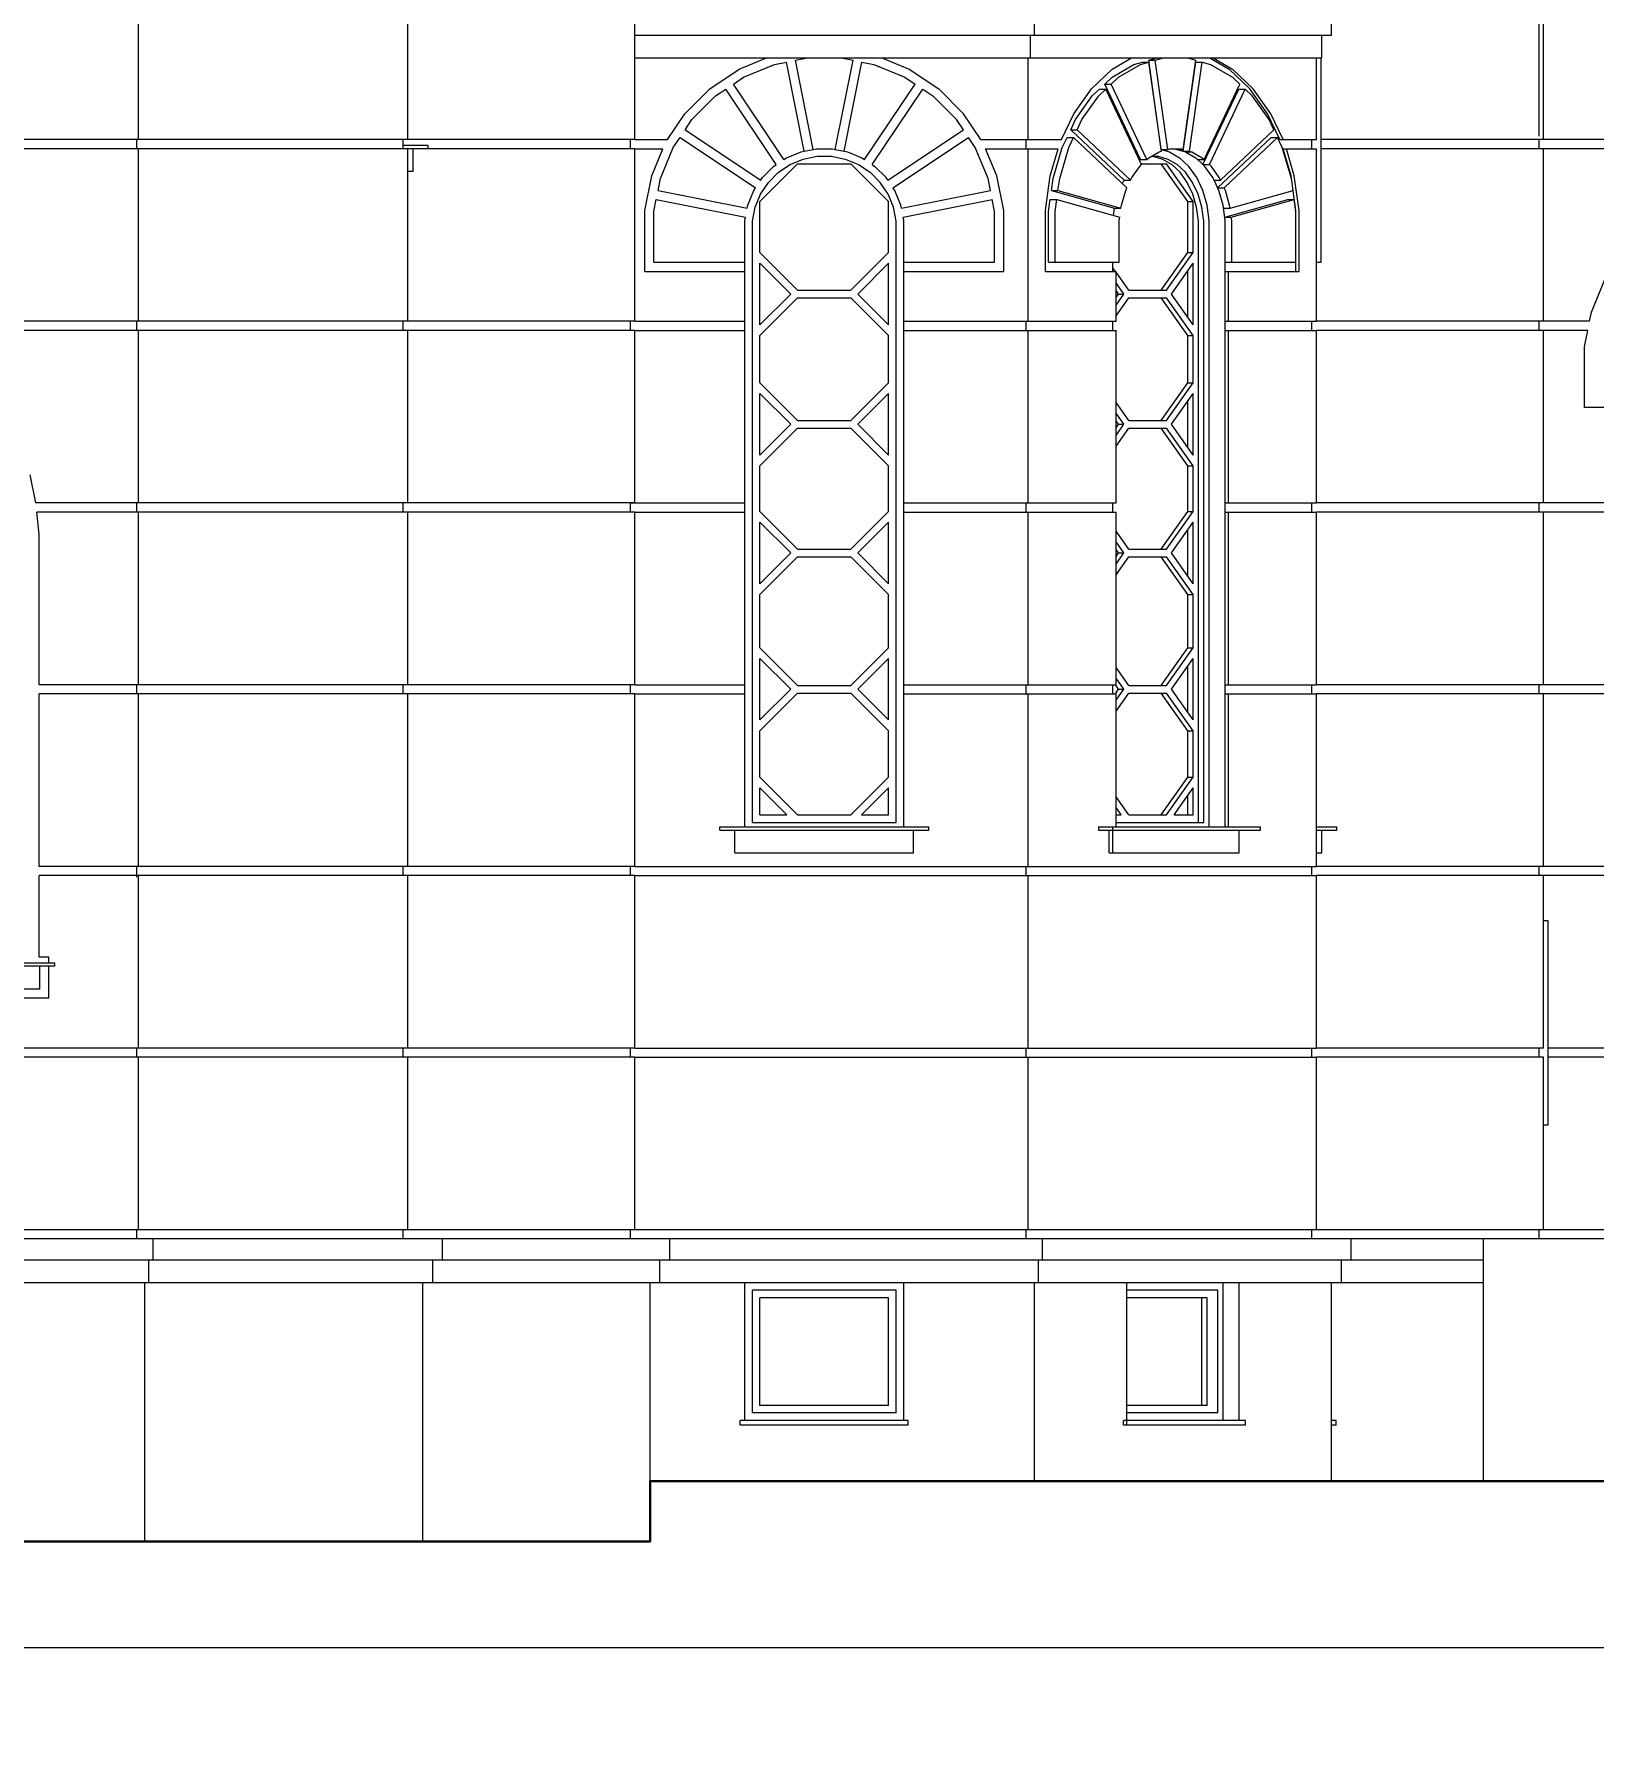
# Model space of a CAD drawing. Header units: millimetres. Extents: x -4890 to 184123, y 36 to 148549.
# Drawn here: x 91494 to 101790, y 104319 to 115674 of the extents above; entities that cross this region are included whole.
import ezdxf

# ---------------------------------------------------------------- set-up
doc = ezdxf.new("R2010")
doc.units = ezdxf.units.MM
for name, color, linetype, lineweight in [('Dimension', 4, 'Continuous', 5), ('Wall_General', 5, 'Continuous', 30), ('Wall_Satelit', 253, 'Continuous', 5)]:
    doc.layers.add(name, color=color, linetype=linetype, lineweight=lineweight)
doc.styles.add('OK300', font='isocpeur.ttf', dxfattribs={"width": 0.7, "height": 300})
doc.dimstyles.new('OK100', dxfattribs={"dimtxt": 300, "dimasz": 150, "dimexe": 150, "dimexo": 150, "dimgap": 150, "dimtad": 1, "dimdec": 0, "dimzin": 0, "dimdsep": 46, "dimtxsty": 'OK300', "dimblk": 'ARCHTICK', "dimcen": 150, "dimdle": 150, "dimclrd": 256, "dimclre": 256, "dimclrt": 256, "dimadec": 0, "dimazin": 0, "dimtfac": 1, "dimtdec": 0, "dimtofl": 0, "dimtmove": 0, "dimatfit": 3, "dimldrblk": 'DOT', "dimfxl": 1, "dimtolj": 1, "dimtzin": 0, "dimlwd": -1, "dimlwe": -1, "dimarcsym": 0})

# ---------------------------------------------------------------- blocks, each defined once
blk = doc.blocks.new('_ArchTick')
at = {"color": 0, "linetype": 'ByBlock', "const_width": 0.15}
blk.add_lwpolyline([(-0.5, -0.5), (0.5, 0.5)], dxfattribs=at)
blk = doc.blocks.new('*D117')
at = {"layer": 'Defpoints', "color": 0, "transparency": 16777216}
for p in [(104210, 105019), (74810, 104319), (104210, 104319)]:
    blk.add_point(p, dxfattribs=at)
at = {"layer": 'Dimension', "transparency": 16777216}
for p, q in [((74810, 104469), (74810, 105169)), ((104210, 104469), (104210, 105169)), ((74660, 105019), (104360, 105019))]:
    blk.add_line(p, q, dxfattribs=at)
at = {"layer": 'Dimension', "transparency": 16777216, "xscale": 150, "yscale": 150, "zscale": 150, "rotation": 180}
blk.add_blockref('_ArchTick', (74810, 105019), dxfattribs=at)
at = {"layer": 'Dimension', "transparency": 16777216, "xscale": 150, "yscale": 150, "zscale": 150}
blk.add_blockref('_ArchTick', (104210, 105019), dxfattribs=at)
at = {"layer": 'Dimension', "transparency": 16777216, "insert": (89510, 105319), "char_height": 300, "attachment_point": 5, "style": 'OK300'}
blk.add_mtext('\\A1;29400', dxfattribs=at)
blk = doc.blocks.new('_Dot')
at = {"layer": 'Dimension', "color": 0, "lineweight": -2}
blk.add_line((-0.5, 0), (-1, 0), dxfattribs=at)
at = {"layer": 'Dimension', "color": 0, "const_width": 0.5}
blk.add_lwpolyline([(-0.25, 0, 1), (0.25, 0, 1)], format="xyb", close=True, dxfattribs=at)

msp = doc.modelspace()

# ---------------------------------------------------------------- linework, layer by layer
at = {"layer": 'Wall_General'}
msp.add_lwpolyline([(64860.1, 105719), (95559.7, 105719), (95559.7, 106119), (113130.7, 106119)], dxfattribs=at)
at = {"layer": 'Wall_Satelit'}
for p, q in [((92182.1, 114979), (92182.1, 116119)), ((93959.7, 114979), (93959.7, 116119)), ((95459.7, 114979), (95459.7, 116119)), ((101429.7, 115001.2), (101429.7, 116115.6)), ((101459.7, 114979), (101459.7, 116119)), ((98097.3, 115669), (98097.3, 115969)), ((100059.7, 115669), (100059.7, 115969)), ((95459.7, 115669), (98097.3, 115669)), ((98070.4, 115519), (98070.4, 115669)), ((98097.3, 115669), (100059.7, 115669)), ((99994.7, 115519), (99994.7, 115669)), ((95459.7, 115519), (98070.4, 115519)), ((96148.4, 115444.1), (96329.1, 115519)), ((96381.5, 115475.7), (96460.8, 115491.5)), ((96577.8, 114903), (96460.8, 115491.5)), ((96519.6, 115503.2), (96598.9, 115519)), ((96636.7, 114914.7), (96519.6, 115503.2)), ((96782.7, 114914.7), (96899.7, 115503.2)), ((96820.5, 115519), (96899.7, 115503.2)), ((96841.5, 114903), (96958.6, 115491.5)), ((96958.6, 115491.5), (97037.8, 115475.7)), ((97090.2, 115519), (97271, 115444.1)), ((98055.9, 114979), (98055.9, 115519)), ((98070.4, 115519), (99994.7, 115519)), ((98610.9, 115444.1), (98738.7, 115519)), ((98754.5, 115475.7), (98810.6, 115491.5)), ((98796.9, 115475.7), (98853, 115491.5)), ((98810.6, 115491.5), (98853, 115491.5)), ((98852.2, 115503.2), (98908.2, 115519)), ((98852.2, 115503.2), (98894.6, 115503.2)), ((98934.9, 114914.7), (98852.2, 115503.2)), ((98935.8, 114903), (98853, 115491.5)), ((98894.6, 115503.2), (98950.6, 115519)), ((98977.4, 114914.7), (98894.6, 115503.2)), ((99079.8, 114903), (99162.6, 115491.5)), ((99080.6, 114914.7), (99163.4, 115503.2)), ((99107.3, 115519), (99163.4, 115503.2)), ((99122.2, 114903), (99205, 115491.5)), ((99162.6, 115491.5), (99205, 115491.5)), ((99205, 115491.5), (99261, 115475.7)), ((99255.7, 115519), (99383.5, 115444.1)), ((99276.9, 115519), (99404.7, 115444.1)), ((99959.7, 114979), (99959.7, 115519)), ((99989.7, 115503.2), (99989.7, 115519)), ((99989.7, 115491.5), (99989.7, 115503.2)), ((99989.7, 115475.7), (99989.7, 115491.5)), ((95954.3, 115314.4), (96148.4, 115444.1)), ((96109.6, 115346), (96176.8, 115390.9)), ((96176.8, 115390.9), (96381.5, 115475.7)), ((97037.8, 115475.7), (97242.6, 115390.9)), ((97242.6, 115390.9), (97309.7, 115346)), ((97271, 115444.1), (97465.1, 115314.4)), ((98473.6, 115314.4), (98610.9, 115444.1)), ((98562.2, 115346), (98609.8, 115390.9)), ((98604.7, 115346), (98652.2, 115390.9)), ((98609.8, 115390.9), (98754.5, 115475.7)), ((98652.2, 115390.9), (98796.9, 115475.7)), ((99261, 115475.7), (99405.8, 115390.9)), ((99383.5, 115444.1), (99520.7, 115314.4)), ((99404.7, 115444.1), (99541.9, 115314.4)), ((99405.8, 115390.9), (99453.3, 115346)), ((99989.7, 115390.9), (99989.7, 115475.7)), ((99989.7, 115346), (99989.7, 115390.9)), ((95789.2, 115149.3), (95954.3, 115314.4)), ((95835.8, 115111.1), (95992.5, 115267.8)), ((95992.5, 115267.8), (96059.7, 115312.7)), ((96393.1, 114813.8), (96059.7, 115312.7)), ((96442.9, 114847.1), (96109.6, 115346)), ((96976.4, 114847.1), (97309.7, 115346)), ((97026.3, 114813.8), (97359.6, 115312.7)), ((97359.6, 115312.7), (97426.8, 115267.8)), ((97583.5, 115111.1), (97426.8, 115267.8)), ((97630.1, 115149.3), (97465.1, 115314.4)), ((98356.9, 115149.3), (98473.6, 115314.4)), ((98368.7, 115111.1), (98479.5, 115267.8)), ((98411.1, 115111.1), (98521.9, 115267.8)), ((98479.5, 115267.8), (98527, 115312.7)), ((98521.9, 115267.8), (98569.4, 115312.7)), ((98527, 115312.7), (98569.4, 115312.7)), ((98797.9, 114847.1), (98562.2, 115346)), ((98562.2, 115346), (98604.7, 115346)), ((98805.1, 114813.8), (98569.4, 115312.7)), ((98840.4, 114847.1), (98604.7, 115346)), ((99210.4, 114813.8), (99446.1, 115312.7)), ((99217.6, 114847.1), (99453.3, 115346)), ((99252.9, 114813.8), (99488.6, 115312.7)), ((99446.1, 115312.7), (99488.6, 115312.7)), ((99488.6, 115312.7), (99536.1, 115267.8)), ((99637.4, 115149.3), (99520.7, 115314.4)), ((99646.9, 115111.1), (99536.1, 115267.8)), ((99658.6, 115149.3), (99541.9, 115314.4)), ((99989.7, 115312.7), (99989.7, 115346)), ((99989.7, 115267.8), (99989.7, 115312.7)), ((99989.7, 115111.1), (99989.7, 115267.8)), ((95675.4, 114979), (95789.2, 115149.3)), ((97744, 114979), (97630.1, 115149.3)), ((98276.4, 114979), (98356.9, 115149.3)), ((99717.9, 114979), (99637.4, 115149.3)), ((99739.1, 114979), (99658.6, 115149.3)), ((95790.9, 115043.9), (95835.8, 115111.1)), ((95790.9, 115043.9), (96289.8, 114710.6)), ((97129.5, 114710.6), (97628.4, 115043.9)), ((97628.4, 115043.9), (97583.5, 115111.1)), ((98336.9, 115043.9), (98368.7, 115111.1)), ((98336.9, 115043.9), (98689.7, 114710.6)), ((98336.9, 115043.9), (98379.3, 115043.9)), ((98379.3, 115043.9), (98411.1, 115111.1)), ((98379.3, 115043.9), (98732.1, 114710.6)), ((99325.9, 114710.6), (99678.6, 115043.9)), ((99678.6, 115043.9), (99646.9, 115111.1)), ((99989.7, 115043.9), (99989.7, 115111.1)), ((99989.7, 114994), (99989.7, 115043.9)), ((92182.1, 114979), (89509.7, 114979)), ((92182.1, 114919), (89509.7, 114919)), ((92169.7, 114919), (92169.7, 114979)), ((93959.7, 114979), (92182.1, 114979)), ((92182.1, 113779), (92182.1, 114919)), ((93959.7, 114919), (92182.1, 114919)), ((93929.7, 114919), (93929.7, 114979)), ((94094.7, 114939), (93929.7, 114939)), ((95459.7, 114979), (93959.7, 114979)), ((93959.7, 113779), (93959.7, 114919)), ((94094.7, 114919), (93959.7, 114919)), ((94094.7, 114919), (93959.7, 114919)), ((93994.7, 114769), (93994.7, 114919)), ((94094.7, 114919), (94094.7, 114939)), ((95459.7, 114919), (94094.7, 114919)), ((95459.7, 114919), (94094.7, 114919)), ((95429.7, 114919), (95429.7, 114979)), ((95459.7, 114979), (95675.4, 114979)), ((95459.7, 114919), (95644.5, 114919)), ((95459.7, 113779), (95459.7, 114919)), ((95570.2, 114739.6), (95644.5, 114919)), ((95627.9, 114722.1), (95712.7, 114926.8)), ((95712.7, 114926.8), (95757.6, 114994)), ((95757.6, 114994), (96256.5, 114660.7)), ((96577.8, 114903), (96636.7, 114914.7)), ((96636.7, 114914.7), (96658, 114919)), ((96658, 114919), (96761.4, 114919)), ((96761.4, 114919), (96782.7, 114914.7)), ((96782.7, 114914.7), (96841.5, 114903)), ((97162.9, 114660.7), (97661.7, 114994)), ((97706.6, 114926.8), (97661.7, 114994)), ((97791.4, 114722.1), (97706.6, 114926.8)), ((97744, 114979), (98055.9, 114979)), ((97774.8, 114919), (98055.9, 114919)), ((97849.1, 114739.6), (97774.8, 114919)), ((98043.4, 114919), (98043.4, 114979)), ((98055.9, 114979), (98276.4, 114979)), ((98055.9, 113779), (98055.9, 114919)), ((98055.9, 114919), (98254.6, 114919)), ((98202, 114739.6), (98254.6, 114919)), ((98221.6, 114722.1), (98281.6, 114926.8)), ((98264.1, 114722.1), (98324, 114926.8)), ((98281.6, 114926.8), (98313.3, 114994)), ((98313.3, 114994), (98355.8, 114994)), ((98324, 114926.8), (98355.8, 114994)), ((98355.8, 114994), (98708.5, 114660.7)), ((98934.2, 114914.1), (98988.8, 114898.8)), ((98934.9, 114914.7), (98977.4, 114914.7)), ((98977.4, 114914.7), (98992.4, 114919)), ((98992.4, 114919), (99065.5, 114919)), ((99023.1, 114919), (99038.2, 114914.7)), ((99038.2, 114914.7), (99079.8, 114903)), ((99038.2, 114914.7), (99080.6, 114914.7)), ((99065.5, 114919), (99080.6, 114914.7)), ((99307, 114660.7), (99659.8, 114994)), ((99349.4, 114660.7), (99702.2, 114994)), ((99659.8, 114994), (99702.2, 114994)), ((99733.9, 114926.8), (99702.2, 114994)), ((99717.9, 114979), (99739.1, 114979)), ((99793.9, 114722.1), (99733.9, 114926.8)), ((99739.1, 114979), (99959.7, 114979)), ((99739.7, 114919), (99761, 114919)), ((99792.3, 114739.6), (99739.7, 114919)), ((99761, 114919), (99959.7, 114919)), ((99813.5, 114739.6), (99761, 114919)), ((99929.7, 114919), (99929.7, 114979)), ((99959.7, 113779), (99959.7, 114919)), ((99989.7, 114926.8), (99989.7, 114994)), ((101459.7, 114979), (99989.7, 114979)), ((99989.7, 114722.1), (99989.7, 114926.8)), ((101459.7, 114919), (99989.7, 114919)), ((101429.7, 114919), (101429.7, 114979)), ((104759.7, 114979), (101459.7, 114979)), ((104759.7, 114919), (101459.7, 114919)), ((101459.7, 113779), (101459.7, 114919)), ((96284.7, 114570), (96533.6, 114819)), ((96301.9, 114728.6), (96375, 114801.7)), ((96375, 114801.7), (96393.1, 114813.8)), ((96406.9, 114762.9), (96484.7, 114814.9)), ((96442.9, 114847.1), (96461, 114859.2)), ((96461, 114859.2), (96556.5, 114898.8)), ((96484.7, 114814.9), (96571.1, 114850.7)), ((96533.6, 114819), (96885.7, 114819)), ((96556.5, 114898.8), (96577.8, 114903)), ((96571.1, 114850.7), (96662.9, 114869)), ((96662.9, 114869), (96756.5, 114869)), ((96756.5, 114869), (96848.2, 114850.7)), ((96841.5, 114903), (96862.8, 114898.8)), ((96848.2, 114850.7), (96934.7, 114814.9)), ((96862.8, 114898.8), (96958.4, 114859.2)), ((97134.7, 114570), (96885.7, 114819)), ((96934.7, 114814.9), (97012.5, 114762.9)), ((96958.4, 114859.2), (96976.4, 114847.1)), ((97026.3, 114813.8), (97044.3, 114801.7)), ((97044.3, 114801.7), (97117.5, 114728.6)), ((98740.6, 114728.6), (98792.3, 114801.7)), ((98792, 114841.5), (98797.9, 114847.1)), ((98792.3, 114801.7), (98805.1, 114813.8)), ((98797.9, 114847.1), (98840.4, 114847.1)), ((98802.7, 114819), (98969.6, 114819)), ((98840.4, 114847.1), (98853.1, 114859.2)), ((98853.1, 114859.2), (98920.7, 114898.8)), ((98869.8, 114869), (98913.6, 114869)), ((98878.2, 114869), (98943.1, 114850.7)), ((98913.6, 114869), (98978.5, 114850.7)), ((98920.7, 114898.8), (98935.8, 114903)), ((99110.3, 114570), (98934.3, 114819)), ((98943.1, 114850.7), (99004.2, 114814.9)), ((99145.7, 114570), (98969.6, 114819)), ((98978.5, 114850.7), (99039.6, 114814.9)), ((98988.8, 114898.8), (99056.3, 114859.2)), ((99004.2, 114814.9), (99059.2, 114762.9)), ((99039.6, 114814.9), (99094.6, 114762.9)), ((99056.3, 114859.2), (99117.1, 114801.7)), ((99079.8, 114903), (99094.8, 114898.8)), ((99079.8, 114903), (99122.2, 114903)), ((99079.9, 114903), (99094.8, 114898.8)), ((99094.8, 114898.8), (99162.4, 114859.2)), ((99094.8, 114898.8), (99137.3, 114898.8)), ((99168.8, 114728.6), (99117.1, 114801.7)), ((99122.2, 114903), (99137.3, 114898.8)), ((99137.3, 114898.8), (99204.8, 114859.2)), ((99162.4, 114859.2), (99175.2, 114847.1)), ((99162.4, 114859.2), (99210.4, 114813.8)), ((99175.2, 114847.1), (99217.6, 114847.1)), ((99204.8, 114859.2), (99217.6, 114847.1)), ((99210.4, 114813.8), (99223.2, 114801.7)), ((99210.4, 114813.8), (99252.9, 114813.8)), ((99274.9, 114728.6), (99223.2, 114801.7)), ((99252.9, 114813.8), (99265.6, 114801.7)), ((99317.3, 114728.6), (99265.6, 114801.7)), ((93994.7, 114769), (93959.7, 114769)), ((95524.7, 114510.6), (95570.2, 114739.6)), ((95612.1, 114642.8), (95627.9, 114722.1)), ((96288.7, 114618.9), (96340.7, 114696.7)), ((96289.8, 114710.6), (96301.9, 114728.6)), ((96340.7, 114696.7), (96406.9, 114762.9)), ((97078.6, 114696.7), (97012.5, 114762.9)), ((97130.6, 114618.9), (97078.6, 114696.7)), ((97129.5, 114710.6), (97117.5, 114728.6)), ((97807.2, 114642.8), (97791.4, 114722.1)), ((97894.7, 114510.6), (97849.1, 114739.6)), ((98169.8, 114510.6), (98202, 114739.6)), ((98210.5, 114642.8), (98221.6, 114722.1)), ((98252.9, 114642.8), (98264.1, 114722.1)), ((98679.2, 114688.4), (98689.7, 114710.6)), ((98689.7, 114710.6), (98732.1, 114710.6)), ((98732.1, 114710.6), (98740.6, 114728.6)), ((99106, 114696.7), (99059.2, 114762.9)), ((99141.4, 114696.7), (99094.6, 114762.9)), ((99142.8, 114618.9), (99106, 114696.7)), ((99178.1, 114618.9), (99141.4, 114696.7)), ((99209.5, 114642.6), (99168.8, 114728.6)), ((99283.4, 114710.6), (99274.9, 114728.6)), ((99283.4, 114710.6), (99325.9, 114710.6)), ((99315.5, 114642.6), (99283.4, 114710.6)), ((99325.9, 114710.6), (99317.3, 114728.6)), ((99824.5, 114510.6), (99792.3, 114739.6)), ((99805.1, 114642.8), (99793.9, 114722.1)), ((99845.7, 114510.6), (99813.5, 114739.6)), ((99989.7, 114642.8), (99989.7, 114722.1)), ((95584.7, 114504.7), (95600.4, 114584)), ((95600.4, 114584), (96188.9, 114467)), ((95612.1, 114642.8), (96200.6, 114525.8)), ((96204.8, 114547.1), (96244.4, 114642.6)), ((96244.4, 114642.6), (96256.5, 114660.7)), ((96252.9, 114532.5), (96288.7, 114618.9)), ((97166.4, 114532.5), (97130.6, 114618.9)), ((97174.9, 114642.6), (97162.9, 114660.7)), ((97214.5, 114547.1), (97174.9, 114642.6)), ((97218.7, 114525.8), (97807.2, 114642.8)), ((97230.4, 114467), (97818.9, 114584)), ((97834.7, 114504.7), (97818.9, 114584)), ((98191.1, 114504.7), (98202.2, 114584)), ((98202.2, 114584), (98244.6, 114584)), ((98210.5, 114642.8), (98252.9, 114642.8)), ((98210.5, 114642.8), (98626.6, 114525.8)), ((98233.5, 114504.7), (98244.6, 114584)), ((98244.6, 114584), (98660.7, 114467)), ((98252.9, 114642.8), (98669, 114525.8)), ((98672, 114547.1), (98700, 114642.6)), ((98700, 114642.6), (98708.5, 114660.7)), ((99168.1, 114532.5), (99142.8, 114618.9)), ((99203.5, 114532.5), (99178.1, 114618.9)), ((99237.5, 114547.1), (99209.5, 114642.6)), ((99315.5, 114642.6), (99307, 114660.7)), ((99307, 114660.7), (99349.4, 114660.7)), ((99343.5, 114547.1), (99315.5, 114642.6)), ((99358, 114642.6), (99349.4, 114660.7)), ((99354.8, 114467), (99770.9, 114584)), ((99385.9, 114547.1), (99358, 114642.6)), ((99388.9, 114525.8), (99805.1, 114642.8)), ((99397.2, 114467), (99813.3, 114584)), ((99770.9, 114584), (99813.3, 114584)), ((99824.5, 114504.7), (99813.3, 114584)), ((99989.7, 114584), (99989.7, 114642.8)), ((99989.7, 114504.7), (99989.7, 114584)), ((95524.7, 114109), (95524.7, 114510.6)), ((95584.7, 114169), (95584.7, 114504.7)), ((96184.7, 114445.6), (96188.9, 114467)), ((96200.6, 114525.8), (96204.8, 114547.1)), ((96234.7, 114440.7), (96252.9, 114532.5)), ((96284.7, 114232.9), (96284.7, 114570)), ((97134.7, 114232.9), (97134.7, 114570)), ((97184.7, 114440.7), (97166.4, 114532.5)), ((97218.7, 114525.8), (97214.5, 114547.1)), ((97234.7, 114445.6), (97230.4, 114467)), ((97834.7, 114169), (97834.7, 114504.7)), ((97894.7, 114109), (97894.7, 114510.6)), ((98169.8, 114109), (98169.8, 114510.6)), ((98191.1, 114169), (98191.1, 114504.7)), ((98233.5, 114169), (98233.5, 114504.7)), ((98619.9, 114478.4), (98626.6, 114525.8)), ((98626.6, 114525.8), (98669, 114525.8)), ((98657.8, 114445.6), (98660.7, 114467)), ((98669, 114525.8), (98672, 114547.1)), ((99110.3, 114570), (99145.7, 114570)), ((99110.3, 114232.9), (99110.3, 114570)), ((99145.7, 114232.9), (99145.7, 114570)), ((99181, 114440.7), (99168.1, 114532.5)), ((99216.4, 114440.7), (99203.5, 114532.5)), ((99251.7, 114445.6), (99237.5, 114547.1)), ((99346.5, 114525.8), (99343.5, 114547.1)), ((99357.8, 114445.6), (99343.5, 114547.1)), ((99346.5, 114525.8), (99388.9, 114525.8)), ((99354.8, 114467), (99397.2, 114467)), ((99357.8, 114445.6), (99354.8, 114467)), ((99388.9, 114525.8), (99385.9, 114547.1)), ((99400.2, 114445.6), (99397.2, 114467)), ((99824.5, 114169), (99824.5, 114504.7)), ((99845.7, 114109), (99845.7, 114510.6)), ((99989.7, 114169), (99989.7, 114504.7)), ((96184.7, 114169), (96184.7, 114445.6)), ((96234.7, 110469), (96234.7, 114440.7)), ((97184.7, 110469), (97184.7, 114440.7)), ((97234.7, 114169), (97234.7, 114445.6)), ((98657.8, 114169), (98657.8, 114445.6)), ((99181, 110469), (99181, 114440.7)), ((99216.4, 110469), (99216.4, 114440.7)), ((99251.7, 110439), (99251.7, 114445.6)), ((99357.8, 110439), (99357.8, 114445.6)), ((99400.2, 114169), (99400.2, 114445.6)), ((96284.7, 114232.9), (96533.6, 113984)), ((96885.7, 113984), (97134.7, 114232.9)), ((98934.3, 113984), (99110.3, 114232.9)), ((98969.6, 113984), (99145.7, 114232.9)), ((99110.3, 114232.9), (99145.7, 114232.9)), ((95584.7, 114169), (96184.7, 114169)), ((96184.7, 114109), (96184.7, 114169)), ((96284.7, 113755.7), (96284.7, 114162.2)), ((96487.9, 113959), (96284.7, 114162.2)), ((96931.4, 113959), (97134.7, 114162.2)), ((97134.7, 113755.7), (97134.7, 114162.2)), ((97234.7, 114169), (97834.7, 114169)), ((97234.7, 114109), (97234.7, 114169)), ((98191.1, 114169), (98233.5, 114169)), ((98233.5, 114169), (98657.8, 114169)), ((98615.3, 114109), (98615.3, 114169)), ((98632.3, 114109), (98615.3, 114132.9)), ((99001.9, 113959), (99145.7, 114162.2)), ((99145.7, 113755.7), (99145.7, 114162.2)), ((99357.8, 114169), (99400.2, 114169)), ((99400.2, 114169), (99824.5, 114169)), ((99824.5, 114109), (99824.5, 114169)), ((99959.7, 114169), (99989.7, 114169)), ((95524.7, 114109), (96184.7, 114109)), ((96184.7, 113779), (96184.7, 114109)), ((97234.7, 114109), (97894.7, 114109)), ((97234.7, 113779), (97234.7, 114109)), ((98169.8, 114109), (98636.5, 114109)), ((98636.5, 113779), (98636.5, 114109)), ((98720.7, 113984), (98636.5, 114102.9)), ((98688.3, 113959), (98636.5, 114032.2)), ((99110.3, 113805.7), (99110.3, 114112.2)), ((99357.8, 114109), (99379, 114109)), ((99379, 114109), (99845.7, 114109)), ((99379, 113779), (99379, 114109)), ((101775.2, 113839.6), (101864.5, 114055.3)), ((96284.7, 113755.7), (96487.9, 113959)), ((96284.7, 113685), (96533.6, 113934)), ((96533.6, 113984), (96885.7, 113984)), ((96533.6, 113934), (96885.7, 113934)), ((97134.7, 113685), (96885.7, 113934)), ((97134.7, 113755.7), (96931.4, 113959)), ((98653, 113959), (98636.5, 113982.2)), ((98636.5, 113885.7), (98688.3, 113959)), ((98636.5, 113935.7), (98653, 113959)), ((98636.5, 113815), (98720.7, 113934)), ((98653, 113959), (98688.3, 113959)), ((98720.7, 113984), (98969.6, 113984)), ((98720.7, 113934), (98969.6, 113934)), ((99110.3, 113685), (98934.3, 113934)), ((99145.7, 113685), (98969.6, 113934)), ((99145.7, 113755.7), (99001.9, 113959)), ((92182.1, 113779), (90852.1, 113779)), ((92169.7, 113719), (92169.7, 113779)), ((93959.7, 113779), (92182.1, 113779)), ((93929.7, 113719), (93929.7, 113779)), ((95459.7, 113779), (93959.7, 113779)), ((95429.7, 113719), (95429.7, 113779)), ((95459.7, 113779), (96184.7, 113779)), ((96184.7, 113719), (96184.7, 113779)), ((97234.7, 113779), (98055.9, 113779)), ((97234.7, 113719), (97234.7, 113779)), ((98043.4, 113719), (98043.4, 113779)), ((98055.9, 113779), (98636.5, 113779)), ((98615.3, 113719), (98615.3, 113779)), ((99357.8, 113779), (99379, 113779)), ((99379, 113779), (99959.7, 113779)), ((99929.7, 113719), (99929.7, 113779)), ((101459.7, 113779), (99959.7, 113779)), ((101429.7, 113719), (101429.7, 113779)), ((101763.1, 113779), (101459.7, 113779)), ((101763.1, 113779), (101775.2, 113839.6)), ((92182.1, 113719), (90914.3, 113719)), ((93959.7, 113719), (92182.1, 113719)), ((92182.1, 112579), (92182.1, 113719)), ((93959.7, 112579), (93959.7, 113719)), ((95459.7, 113719), (93959.7, 113719)), ((95459.7, 113719), (96184.7, 113719)), ((95459.7, 112579), (95459.7, 113719)), ((96184.7, 112579), (96184.7, 113719)), ((96284.7, 113372.9), (96284.7, 113685)), ((97134.7, 113372.9), (97134.7, 113685)), ((97234.7, 113719), (98055.9, 113719)), ((97234.7, 112579), (97234.7, 113719)), ((98055.9, 112579), (98055.9, 113719)), ((98055.9, 113719), (98636.5, 113719)), ((98636.5, 112579), (98636.5, 113719)), ((99110.3, 113685), (99145.7, 113685)), ((99110.3, 113372.9), (99110.3, 113685)), ((99145.7, 113372.9), (99145.7, 113685)), ((99357.8, 113719), (99379, 113719)), ((99379, 113719), (99959.7, 113719)), ((99379, 112579), (99379, 113719)), ((99959.7, 112579), (99959.7, 113719)), ((101459.7, 113719), (99959.7, 113719)), ((101751.2, 113719), (101459.7, 113719)), ((101459.7, 112579), (101459.7, 113719)), ((101729.7, 113610.7), (101751.2, 113719)), ((101729.7, 113209), (101729.7, 113610.7)), ((96284.7, 113372.9), (96533.6, 113124)), ((96885.7, 113124), (97134.7, 113372.9)), ((98934.3, 113124), (99110.3, 113372.9)), ((98969.6, 113124), (99145.7, 113372.9)), ((99110.3, 113372.9), (99145.7, 113372.9)), ((96284.7, 112895.7), (96284.7, 113302.2)), ((96487.9, 113099), (96284.7, 113302.2)), ((96931.4, 113099), (97134.7, 113302.2)), ((97134.7, 112895.7), (97134.7, 113302.2)), ((98720.7, 113124), (98636.5, 113242.9)), ((99001.9, 113099), (99145.7, 113302.2)), ((99110.3, 112945.7), (99110.3, 113252.2)), ((99145.7, 112895.7), (99145.7, 113302.2)), ((96284.7, 112895.7), (96487.9, 113099)), ((96533.6, 113124), (96885.7, 113124)), ((97134.7, 112895.7), (96931.4, 113099)), ((98688.3, 113099), (98636.5, 113172.2)), ((98653, 113099), (98636.5, 113122.2)), ((98636.5, 113075.7), (98653, 113099)), ((98636.5, 113025.7), (98688.3, 113099)), ((98653, 113099), (98688.3, 113099)), ((98720.7, 113124), (98969.6, 113124)), ((99145.7, 112895.7), (99001.9, 113099)), ((102389.7, 113209), (101729.7, 113209)), ((96284.7, 112825), (96533.6, 113074)), ((96533.6, 113074), (96885.7, 113074)), ((97134.7, 112825), (96885.7, 113074)), ((98636.5, 112955), (98720.7, 113074)), ((98720.7, 113074), (98969.6, 113074)), ((99110.3, 112825), (98934.3, 113074)), ((99145.7, 112825), (98969.6, 113074)), ((91503.5, 112579), (91466.6, 112764.2)), ((96284.7, 112522.9), (96284.7, 112825)), ((97134.7, 112522.9), (97134.7, 112825)), ((99110.3, 112825), (99145.7, 112825)), ((99110.3, 112522.9), (99110.3, 112825)), ((99145.7, 112522.9), (99145.7, 112825)), ((92182.1, 112579), (91503.5, 112579)), ((92169.7, 112519), (92169.7, 112579)), ((93959.7, 112579), (92182.1, 112579)), ((93929.7, 112519), (93929.7, 112579)), ((95459.7, 112579), (93959.7, 112579)), ((95429.7, 112579), (96184.7, 112579)), ((95429.7, 112519), (95429.7, 112579)), ((96184.7, 112519), (96184.7, 112579)), ((97234.7, 112579), (98055.9, 112579)), ((97234.7, 112519), (97234.7, 112579)), ((98043.4, 112519), (98043.4, 112579)), ((98055.9, 112579), (98636.5, 112579)), ((98615.3, 112519), (98615.3, 112579)), ((99357.8, 112579), (99379, 112579)), ((99379, 112579), (99959.7, 112579)), ((99929.7, 112519), (99929.7, 112579)), ((101459.7, 112579), (99959.7, 112579)), ((101429.7, 112519), (101429.7, 112579)), ((102389.7, 112579), (101459.7, 112579)), ((92182.1, 112519), (91510.3, 112519)), ((91524.7, 112373), (91510.3, 112519)), ((93959.7, 112519), (92182.1, 112519)), ((92182.1, 111379), (92182.1, 112519)), ((93959.7, 111379), (93959.7, 112519)), ((95459.7, 112519), (93959.7, 112519)), ((95459.7, 112519), (96184.7, 112519)), ((95459.7, 111379), (95459.7, 112519)), ((96184.7, 111379), (96184.7, 112519)), ((96284.7, 112522.9), (96533.6, 112274)), ((96284.7, 112045.7), (96284.7, 112452.2)), ((96487.9, 112249), (96284.7, 112452.2)), ((96885.7, 112274), (97134.7, 112522.9)), ((96931.4, 112249), (97134.7, 112452.2)), ((97134.7, 112045.7), (97134.7, 112452.2)), ((97234.7, 112519), (98055.9, 112519)), ((97234.7, 111379), (97234.7, 112519)), ((98055.9, 111379), (98055.9, 112519)), ((98055.9, 112519), (98636.5, 112519)), ((98636.5, 111379), (98636.5, 112519)), ((98934.3, 112274), (99110.3, 112522.9)), ((98969.6, 112274), (99145.7, 112522.9)), ((99001.9, 112249), (99145.7, 112452.2)), ((99110.3, 112522.9), (99145.7, 112522.9)), ((99145.7, 112045.7), (99145.7, 112452.2)), ((99357.8, 112519), (99379, 112519)), ((99379, 112519), (99959.7, 112519)), ((99379, 111379), (99379, 112519)), ((99959.7, 111379), (99959.7, 112519)), ((101459.7, 112519), (99959.7, 112519)), ((102389.7, 112519), (101459.7, 112519)), ((101459.7, 111379), (101459.7, 112519)), ((91524.7, 111379), (91524.7, 112373)), ((98720.7, 112274), (98636.5, 112392.9)), ((98688.3, 112249), (98636.5, 112322.2)), ((99110.3, 112095.7), (99110.3, 112402.2)), ((96284.7, 112045.7), (96487.9, 112249)), ((96284.7, 111975), (96533.6, 112224)), ((96533.6, 112274), (96885.7, 112274)), ((96533.6, 112224), (96885.7, 112224)), ((97134.7, 111975), (96885.7, 112224)), ((97134.7, 112045.7), (96931.4, 112249)), ((98653, 112249), (98636.5, 112272.2)), ((98636.5, 112175.7), (98688.3, 112249)), ((98636.5, 112225.7), (98653, 112249)), ((98636.5, 112105), (98720.7, 112224)), ((98653, 112249), (98688.3, 112249)), ((98720.7, 112274), (98969.6, 112274)), ((98720.7, 112224), (98969.6, 112224)), ((99110.3, 111975), (98934.3, 112224)), ((99145.7, 111975), (98969.6, 112224)), ((99145.7, 112045.7), (99001.9, 112249)), ((96284.7, 111622.9), (96284.7, 111975)), ((97134.7, 111622.9), (97134.7, 111975)), ((99110.3, 111975), (99145.7, 111975)), ((99110.3, 111622.9), (99110.3, 111975)), ((99145.7, 111622.9), (99145.7, 111975)), ((96284.7, 111622.9), (96533.6, 111374)), ((96885.7, 111374), (97134.7, 111622.9)), ((98934.3, 111374), (99110.3, 111622.9)), ((98969.6, 111374), (99145.7, 111622.9)), ((99110.3, 111622.9), (99145.7, 111622.9)), ((96284.7, 111145.7), (96284.7, 111552.2)), ((96487.9, 111349), (96284.7, 111552.2)), ((96931.4, 111349), (97134.7, 111552.2)), ((97134.7, 111145.7), (97134.7, 111552.2)), ((99001.9, 111349), (99145.7, 111552.2)), ((99145.7, 111145.7), (99145.7, 111552.2)), ((98720.7, 111374), (98636.5, 111492.9)), ((98688.3, 111349), (98636.5, 111422.2)), ((99110.3, 111195.7), (99110.3, 111502.2)), ((92182.1, 111379), (91524.7, 111379)), ((92182.1, 111319), (91524.7, 111319)), ((91524.7, 110179), (91524.7, 111319)), ((92169.7, 111319), (92169.7, 111379)), ((93959.7, 111379), (92182.1, 111379)), ((93959.7, 111319), (92182.1, 111319)), ((92182.1, 110179), (92182.1, 111319)), ((93929.7, 111319), (93929.7, 111379)), ((95459.7, 111379), (93959.7, 111379)), ((93959.7, 110179), (93959.7, 111319)), ((95459.7, 111319), (93959.7, 111319)), ((95429.7, 111319), (95429.7, 111379)), ((95459.7, 111379), (96184.7, 111379)), ((95459.7, 111319), (96184.7, 111319)), ((95459.7, 110179), (95459.7, 111319)), ((96184.7, 111319), (96184.7, 111379)), ((96184.7, 110439), (96184.7, 111319)), ((96284.7, 111145.7), (96487.9, 111349)), ((96284.7, 111075), (96533.6, 111324)), ((96533.6, 111374), (96885.7, 111374)), ((96533.6, 111324), (96885.7, 111324)), ((97134.7, 111075), (96885.7, 111324)), ((97134.7, 111145.7), (96931.4, 111349)), ((97234.7, 111379), (98055.9, 111379)), ((97234.7, 111319), (97234.7, 111379)), ((97234.7, 111319), (98055.9, 111319)), ((97234.7, 110439), (97234.7, 111319)), ((98043.4, 111319), (98043.4, 111379)), ((98055.9, 111379), (98636.5, 111379)), ((98055.9, 110179), (98055.9, 111319)), ((98055.9, 111319), (98636.5, 111319)), ((98615.3, 111319), (98615.3, 111379)), ((98653, 111349), (98631.8, 111379)), ((98631.8, 111319), (98653, 111349)), ((98636.5, 111275.7), (98688.3, 111349)), ((98636.5, 111205), (98720.7, 111324)), ((98636.5, 110439), (98636.5, 111319)), ((98653, 111349), (98688.3, 111349)), ((98720.7, 111374), (98969.6, 111374)), ((98720.7, 111324), (98969.6, 111324)), ((99110.3, 111075), (98934.3, 111324)), ((99145.7, 111075), (98969.6, 111324)), ((99145.7, 111145.7), (99001.9, 111349)), ((99357.8, 111379), (99379, 111379)), ((99357.8, 111319), (99379, 111319)), ((99357.8, 110439), (99357.8, 111319)), ((99379, 111379), (99959.7, 111379)), ((99379, 111319), (99959.7, 111319)), ((99379, 110439), (99379, 111319)), ((99929.7, 111319), (99929.7, 111379)), ((101459.7, 111379), (99959.7, 111379)), ((99959.7, 110179), (99959.7, 111319)), ((101459.7, 111319), (99959.7, 111319)), ((101429.7, 111319), (101429.7, 111379)), ((102389.7, 111379), (101459.7, 111379)), ((102389.7, 111319), (101459.7, 111319)), ((101459.7, 110179), (101459.7, 111319)), ((96284.7, 110767.9), (96284.7, 111075)), ((97134.7, 110767.9), (97134.7, 111075)), ((99110.3, 111075), (99145.7, 111075)), ((99110.3, 110767.9), (99110.3, 111075)), ((99145.7, 110767.9), (99145.7, 111075)), ((96284.7, 110767.9), (96533.6, 110519)), ((96885.7, 110519), (97134.7, 110767.9)), ((98934.3, 110519), (99110.3, 110767.9)), ((98969.6, 110519), (99145.7, 110767.9)), ((99110.3, 110767.9), (99145.7, 110767.9)), ((96284.7, 110519), (96284.7, 110697.2)), ((96462.9, 110519), (96284.7, 110697.2)), ((96956.4, 110519), (97134.7, 110697.2)), ((97134.7, 110519), (97134.7, 110697.2)), ((98720.7, 110519), (98636.5, 110637.9)), ((99019.6, 110519), (99145.7, 110697.2)), ((99110.3, 110519), (99110.3, 110647.2)), ((99145.7, 110519), (99145.7, 110697.2)), ((96284.7, 110519), (96462.9, 110519)), ((96533.6, 110519), (96885.7, 110519)), ((96956.4, 110519), (97134.7, 110519)), ((98670.7, 110519), (98636.5, 110567.2)), ((98636.5, 110519), (98670.7, 110519)), ((98720.7, 110519), (98969.6, 110519)), ((99019.6, 110519), (99145.7, 110519)), ((96019.7, 110419), (96019.7, 110439)), ((96019.7, 110439), (97399.7, 110439)), ((96019.7, 110419), (97399.7, 110419)), ((96119.7, 110269), (96119.7, 110419)), ((96234.7, 110469), (97184.7, 110469)), ((97299.7, 110269), (97299.7, 110419)), ((97399.7, 110419), (97399.7, 110439)), ((98519.9, 110439), (98519.9, 110419)), ((98519.9, 110439), (98615.3, 110439)), ((98519.9, 110419), (98615.3, 110419)), ((98590.6, 110269), (98590.6, 110419)), ((98615.3, 110419), (98615.3, 110439)), ((98615.3, 110439), (99591.1, 110439)), ((98615.3, 110269), (98615.3, 110419)), ((98615.3, 110419), (99591.1, 110419)), ((98636.5, 110469), (99216.4, 110469)), ((99449.7, 110269), (99449.7, 110419)), ((99591.1, 110419), (99591.1, 110439)), ((99959.7, 110439), (100094.7, 110439)), ((99959.7, 110419), (100094.7, 110419)), ((99994.7, 110269), (99994.7, 110419)), ((100094.7, 110419), (100094.7, 110439)), ((96119.7, 110269), (97299.7, 110269)), ((98590.6, 110269), (98615.3, 110269)), ((98615.3, 110269), (99449.7, 110269)), ((99959.7, 110269), (99994.7, 110269)), ((92182.1, 110179), (91524.7, 110179)), ((92169.7, 110107.7), (92169.7, 110179)), ((93959.7, 110179), (92182.1, 110179)), ((93929.7, 110119), (93929.7, 110179)), ((95459.7, 110179), (93959.7, 110179)), ((95429.7, 110119), (95429.7, 110179)), ((95459.7, 110179), (98055.9, 110179)), ((98043.4, 110119), (98043.4, 110179)), ((98055.9, 110179), (99959.7, 110179)), ((99929.7, 110119), (99929.7, 110179)), ((101459.7, 110179), (99959.7, 110179)), ((104759.7, 110179), (101429.7, 110179)), ((101429.7, 110119), (101429.7, 110179)), ((92182.1, 110119), (91524.7, 110119)), ((91524.7, 109579), (91524.7, 110119)), ((92169.7, 110107.7), (92169.7, 110119)), ((93959.7, 110119), (92182.1, 110119)), ((92182.1, 108979), (92182.1, 110119)), ((93959.7, 108979), (93959.7, 110119)), ((95459.7, 110119), (93959.7, 110119)), ((95459.7, 110119), (98055.9, 110119)), ((95459.7, 108979), (95459.7, 110119)), ((98055.9, 110119), (99959.7, 110119)), ((98055.9, 108979), (98055.9, 110119)), ((99959.7, 108979), (99959.7, 110119)), ((101459.7, 110119), (99959.7, 110119)), ((104759.7, 110119), (101429.7, 110119)), ((101459.7, 108979), (101459.7, 110119)), ((101489.7, 109819), (101459.7, 109819)), ((101489.7, 109803.2), (101489.7, 109819)), ((101489.7, 109791.6), (101489.7, 109803.2)), ((101489.7, 109775.7), (101489.7, 109791.6)), ((101489.7, 109690.9), (101489.7, 109775.7)), ((101489.7, 109646.1), (101489.7, 109690.9)), ((91589.7, 109579), (91524.7, 109579)), ((91589.7, 109539), (91589.7, 109579)), ((101489.7, 109612.7), (101489.7, 109646.1)), ((101489.7, 109567.9), (101489.7, 109612.7)), ((91629.7, 109539), (89509.7, 109539)), ((91629.7, 109519), (89509.7, 109519)), ((91529.7, 109369), (91529.7, 109519)), ((91589.7, 109309), (91589.7, 109519)), ((91629.7, 109519), (91629.7, 109539)), ((101489.7, 109411.1), (101489.7, 109567.9)), ((91529.7, 109369), (89509.7, 109369)), ((101489.7, 109343.9), (101489.7, 109411.1)), ((91589.7, 109309), (89509.7, 109309)), ((101489.7, 109294.1), (101489.7, 109343.9)), ((101489.7, 109226.9), (101489.7, 109294.1)), ((101489.7, 109022.1), (101489.7, 109226.9)), ((101489.7, 108942.9), (101489.7, 109022.1)), ((92182.1, 108979), (89509.7, 108979)), ((92182.1, 108919), (89509.7, 108919)), ((92169.7, 108919), (92169.7, 108979)), ((93959.7, 108979), (92182.1, 108979)), ((92182.1, 107779), (92182.1, 108919)), ((93959.7, 108919), (92182.1, 108919)), ((93929.7, 108919), (93929.7, 108979)), ((95459.7, 108979), (93959.7, 108979)), ((93959.7, 107779), (93959.7, 108919)), ((95459.7, 108919), (93959.7, 108919)), ((95429.7, 108919), (95429.7, 108979)), ((95459.7, 108979), (98055.9, 108979)), ((95459.7, 107779), (95459.7, 108919)), ((95459.7, 108919), (98055.9, 108919)), ((98043.4, 108919), (98043.4, 108979)), ((98055.9, 108979), (99959.7, 108979)), ((98055.9, 107779), (98055.9, 108919)), ((98055.9, 108919), (99959.7, 108919)), ((99929.7, 108919), (99929.7, 108979)), ((101459.7, 108979), (99959.7, 108979)), ((99959.7, 107779), (99959.7, 108919)), ((101459.7, 108919), (99959.7, 108919)), ((101429.7, 108919), (101429.7, 108979)), ((101459.7, 107779), (101459.7, 108919)), ((104759.7, 108979), (101489.7, 108979)), ((101489.7, 108884.1), (101489.7, 108942.9)), ((104759.7, 108919), (101489.7, 108919)), ((101489.7, 108804.8), (101489.7, 108884.1)), ((101489.7, 108469), (101489.7, 108804.8)), ((101489.7, 108469), (101459.7, 108469)), ((92182.1, 107779), (89509.7, 107779)), ((92169.7, 107719), (92169.7, 107779)), ((93959.7, 107779), (92182.1, 107779)), ((93929.7, 107719), (93929.7, 107779)), ((95459.7, 107779), (93959.7, 107779)), ((95429.7, 107719), (95429.7, 107779)), ((98055.9, 107779), (95459.7, 107779)), ((98043.4, 107719), (98043.4, 107779)), ((99959.7, 107779), (98055.9, 107779)), ((99929.7, 107719), (99929.7, 107779)), ((101459.7, 107779), (99959.7, 107779)), ((101429.7, 107719), (101429.7, 107779)), ((104759.7, 107779), (101459.7, 107779)), ((92277.4, 107719), (89509.7, 107719)), ((94189.7, 107719), (92277.4, 107719)), ((92277.4, 107579), (92277.4, 107719)), ((95689.7, 107719), (94189.7, 107719)), ((94189.7, 107579), (94189.7, 107719)), ((98151.1, 107719), (95689.7, 107719)), ((95689.7, 107579), (95689.7, 107719)), ((100189.7, 107719), (98151.1, 107719)), ((98151.1, 107579), (98151.1, 107719)), ((100189.7, 107579), (100189.7, 107719)), ((101689.7, 107719), (100189.7, 107719)), ((104989.7, 107719), (101689.7, 107719)), ((92277.4, 107579), (89509.7, 107579)), ((92250.4, 107429), (92250.4, 107579)), ((94189.7, 107579), (92277.4, 107579)), ((94124.7, 107429), (94124.7, 107579)), ((95689.7, 107579), (94189.7, 107579)), ((95624.7, 107429), (95624.7, 107579)), ((98151.1, 107579), (95689.7, 107579)), ((98124.2, 107429), (98124.2, 107579)), ((100189.7, 107579), (98151.1, 107579)), ((100124.7, 107429), (100124.7, 107579)), ((101059.7, 107579), (100189.7, 107579)), ((92250.4, 107429), (89509.7, 107429)), ((92223.5, 105719), (92223.5, 107429)), ((94124.7, 107429), (92250.4, 107429)), ((94059.7, 105719), (94059.7, 107429)), ((95624.7, 107429), (94124.7, 107429)), ((95559.7, 106119), (95559.7, 107429)), ((98124.2, 107429), (95624.7, 107429)), ((96184.7, 106519), (96184.7, 107429)), ((97234.7, 106519), (97234.7, 107429)), ((98097.3, 106119), (98097.3, 107429)), ((100124.7, 107429), (98124.2, 107429)), ((98707.3, 106519), (98707.3, 107429)), ((99343.6, 106519), (99343.6, 107429)), ((99449.7, 106519), (99449.7, 107429)), ((100059.7, 106119), (100059.7, 107429)), ((101059.7, 107429), (100124.7, 107429)), ((96234.7, 106569), (96234.7, 107379)), ((97184.7, 107379), (96234.7, 107379)), ((96284.7, 106619), (96284.7, 107329)), ((97134.7, 107329), (96284.7, 107329)), ((97134.7, 106619), (97134.7, 107329)), ((97184.7, 106569), (97184.7, 107379)), ((99308.3, 107379), (98707.3, 107379)), ((99237.6, 107329), (98707.3, 107329)), ((99202.2, 106619), (99202.2, 107329)), ((99237.6, 106619), (99237.6, 107329)), ((99308.3, 106569), (99308.3, 107379)), ((96154.7, 106489), (96154.7, 106519)), ((97264.7, 106519), (96154.7, 106519)), ((97184.7, 106569), (96234.7, 106569)), ((97134.7, 106619), (96284.7, 106619)), ((97264.7, 106489), (97264.7, 106519)), ((98686, 106489), (98686, 106519)), ((98707.3, 106519), (98686, 106519)), ((99237.6, 106619), (98707.3, 106619)), ((99308.3, 106569), (98707.3, 106569)), ((98707.3, 106489), (98707.3, 106519)), ((99492.1, 106519), (98707.3, 106519)), ((99492.1, 106489), (99492.1, 106519)), ((100089.7, 106519), (100059.7, 106519)), ((100089.7, 106489), (100089.7, 106519)), ((97264.7, 106489), (96154.7, 106489)), ((98707.3, 106489), (98686, 106489)), ((99492.1, 106489), (98707.3, 106489)), ((100089.7, 106489), (100059.7, 106489))]:
    msp.add_line(p, q, dxfattribs=at)
msp.add_lwpolyline([(101059.7, 106119), (109231.9, 106119), (109231.9, 106971.3), (102959.7, 107719), (101059.7, 107719)], close=True, dxfattribs=at)

# ---------------------------------------------------------------- dimensions: what is measured, and where the dimension line sits
at = {"layer": 'Dimension'}
dim = msp.add_linear_dim(base=(104209.7, 105019), p1=(74809.7, 104319), p2=(104209.7, 104319), dimstyle='OK100', dxfattribs=at)
dim.commit()
dim.dimension.update_dxf_attribs({"geometry": '*D117', "text_midpoint": (89509.7, 105319)})

doc.saveas('drawing.dxf')
